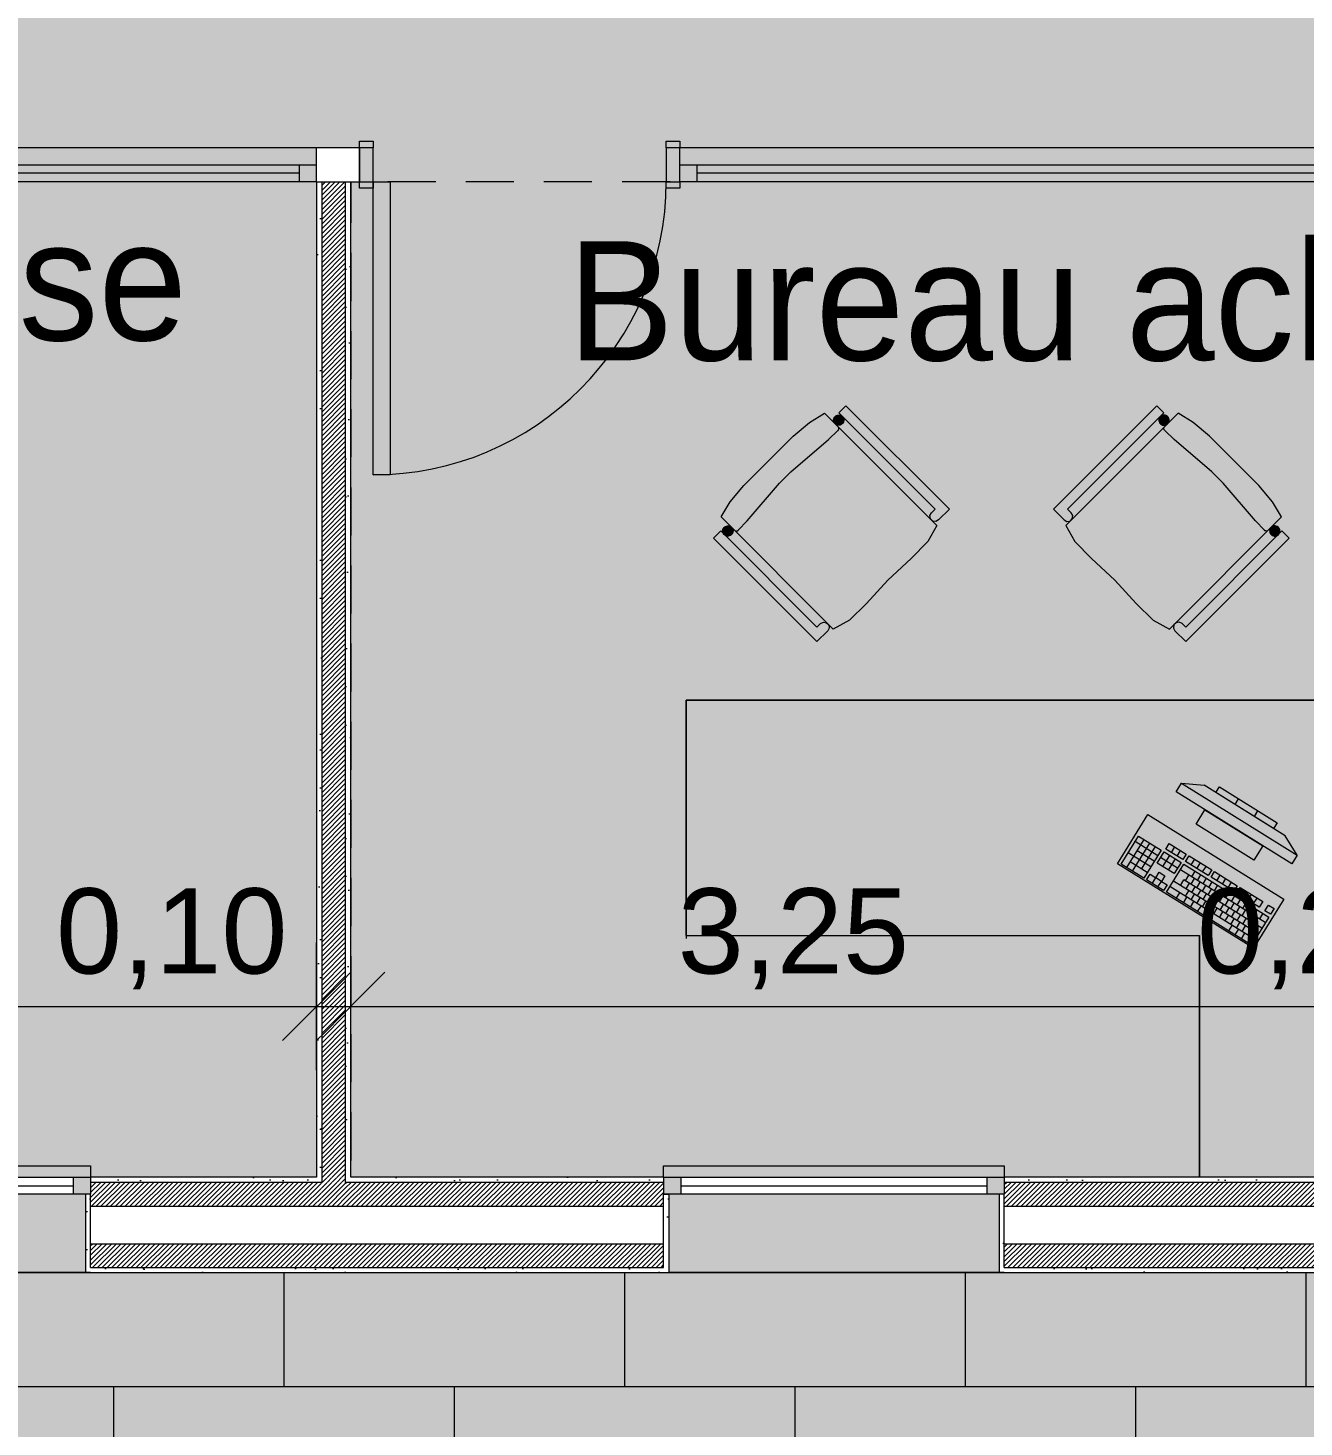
# Model space of a CAD drawing. Header units: millimetres. Extents: x -284281 to 1648660, y -821378 to -151356.
# Drawn here: x 444748 to 448494, y -261619 to -257512 of the extents above; entities that cross this region are included whole.
import ezdxf

# ---------------------------------------------------------------- set-up
doc = ezdxf.new("R2010")
doc.units = ezdxf.units.MM
doc.header["$MEASUREMENT"] = 0
doc.set_wipeout_variables(frame=1)
for name, pattern in [('Tirets', [229.305464, 141.111124, -88.19434]), ('Traits', [282.222223, 141.111112, -141.111112]), ('Wipeout_Contour', [1000, 0, -1000])]:
    doc.linetypes.add(name, pattern=pattern)
for name, color, linetype in [('Cotations - 1_100', 7, 'Continuous'), ('Fenêtres ARCHICAD', 7, 'Continuous'), ('Hachure', 7, 'Continuous'), ('Intérieur - Mobilier', 7, 'Continuous'), ('Portes ARCHICAD', 7, 'Continuous'), ('Sols_ Dalles', 7, 'Continuous'), ('Structure - Murs extérieurs', 7, 'Continuous')]:
    doc.layers.add(name, color=color, linetype=linetype)
doc.styles.add('STYLE_GENERE_1', font='AGENCYR.TTF')
doc.styles.add('STYLE_GENERE_2', font='arial.ttf')
doc.dimstyles.new('STYLE_GENERE__1', dxfattribs={"dimtxt": 250, "dimasz": 190, "dimexe": 0.18, "dimexo": 0.0625, "dimgap": 0, "dimtad": 1, "dimtih": 1, "dimtoh": 1, "dimlfac": 0.001, "dimzin": 0, "dimdsep": 46, "dimtxsty": 'STYLE_GENERE_2', "dimblk": 'ARROWHEAD_6', "dimblk1": 'ARROWHEAD_6', "dimblk2": 'ARROWHEAD_6', "dimcen": 0.09, "dimse1": 1, "dimse2": 1, "dimclrd": 7, "dimclre": 7, "dimclrt": 7, "dimazin": 0, "dimtfac": 1, "dimtdec": 4, "dimtmove": 0, "dimatfit": 3, "dimfxl": 1, "dimtolj": 1, "dimtzin": 0, "dimarcsym": 0})
pattern_1 = [(45, (0, 0), (-7.07106781, 7.07106781), [])]
pattern_2 = [(45, (0, 175), (-55.684659, 55.684659), [0, -52.5, 0, -78.75]), (110, (175, 175), (74.000794, 26.934086), [0, -38.5, 0, -66.5])]

# ---------------------------------------------------------------- blocks, each defined once
blk = doc.blocks.new('Dalle_41_2', base_point=(436549.6, -253415.6))
at = {"layer": 'Sols_ Dalles', "linetype": 'Continuous', "lineweight": 0, "true_color": 0x2e271c}
blk.add_hatch(color=250, dxfattribs=at).paths.add_polyline_path([(436549.6, -253415.6), (436549.6, -262350.9), (464309.6, -262365.6), (464309.6, -253415.6), (462925.6, -253415.6), (462925.6, -261165.6), (450865.6, -261165.6), (450865.6, -259365.6), (449225.6, -259365.6), (449225.6, -261165.6), (437925.1, -261165.6), (437925.1, -257683.7), (439425.1, -257683.7), (439425.1, -256655.6), (437925.1, -256655.6), (437925.1, -253415.6)])
at = {"layer": 'Sols_ Dalles', "color": 250, "linetype": 'Continuous', "lineweight": 5, "true_color": 0x1f1f1f, "flags": 128}
blk.add_lwpolyline([(436549.6, -253415.6), (436549.6, -262350.9), (464309.6, -262365.6), (464309.6, -253415.6), (462925.6, -253415.6), (462925.6, -261165.6), (450865.6, -261165.6), (450865.6, -259365.6), (449225.6, -259365.6), (449225.6, -261165.6), (437925.1, -261165.6), (437925.1, -257683.7), (439425.1, -257683.7), (439425.1, -256655.6), (437925.1, -256655.6), (437925.1, -253415.6)], close=True, dxfattribs=at)
blk = doc.blocks.new('Dalle_48_2', base_point=(437925.1, -253415.6))
at = {"layer": 'Sols_ Dalles', "linetype": 'Continuous', "lineweight": 0, "true_color": 0x393736}
blk.add_hatch(color=250, dxfattribs=at).paths.add_polyline_path([(437925.1, -253415.6), (437925.1, -256655.6), (440005.1, -256655.6), (440005.1, -257683.7), (437925.1, -257683.7), (437925.1, -261165.6), (449210.6, -261165.6), (449210.6, -259085.6), (450865.6, -259085.6), (450865.6, -261165.6), (462925.6, -261165.6), (462925.6, -253415.6)])
at = {"layer": 'Sols_ Dalles', "color": 250, "linetype": 'Continuous', "lineweight": 5, "true_color": 0x1f1f1f, "flags": 128}
blk.add_lwpolyline([(437925.1, -253415.6), (462925.6, -253415.6), (462925.6, -261165.6), (450865.6, -261165.6), (450865.6, -259085.6), (449210.6, -259085.6), (449210.6, -261165.6), (437925.1, -261165.6), (437925.1, -257683.7), (440005.1, -257683.7), (440005.1, -256655.6), (437925.1, -256655.6)], close=True, dxfattribs=at)
blk = doc.blocks.new('Mur_203_2', base_point=(445610.6, -261165.6))
at = {"color": 254, "linetype": 'Wipeout_Contour', "lineweight": 0, "ltscale": 2065585.257969993}
blk.add_wipeout([(445680.6, -260885.6), (445610.6, -260885.6), (445610.6, -260900.6), (445680.6, -260900.6)], dxfattribs=at).dxf.layer = 'Structure - Murs extérieurs'
at = {"layer": 'Structure - Murs extérieurs', "linetype": 'Continuous', "lineweight": 5, "true_color": 0x5f5f5f}
h = blk.add_hatch(dxfattribs=at)
h.set_pattern_fill('BRIQUES_TERRE_CUITE__INT_94', color=251, style=0, pattern_type=2)
h.set_pattern_definition(pattern_1)
h.paths.add_polyline_path([(445680.6, -260885.6), (445610.6, -260885.6), (445610.6, -260900.6), (445680.6, -260900.6)])
at = {"color": 254, "linetype": 'Wipeout_Contour', "lineweight": 0, "ltscale": 2062399.942005215}
blk.add_wipeout([(445595.6, -257880.6), (445595.6, -260885.6), (445610.6, -260885.6), (445610.6, -257880.6)], dxfattribs=at).dxf.layer = 'Structure - Murs extérieurs'
at = {"color": 254, "linetype": 'Wipeout_Contour', "lineweight": 0, "ltscale": 2062693.791935587}
blk.add_wipeout([(445695.6, -260885.6), (445695.6, -257880.6), (445680.6, -257880.6), (445680.6, -260885.6)], dxfattribs=at).dxf.layer = 'Structure - Murs extérieurs'
at = {"layer": 'Structure - Murs extérieurs', "linetype": 'Continuous', "lineweight": 5, "true_color": 0x5f5f5f}
h = blk.add_hatch(dxfattribs=at)
h.set_pattern_fill('ENDUIT_0002', color=251, style=0, pattern_type=2)
h.set_pattern_definition(pattern_2)
h.paths.add_polyline_path([(445595.6, -257880.6), (445595.6, -260885.6), (445610.6, -260885.6), (445610.6, -257880.6)])
h = blk.add_hatch(dxfattribs=at)
h.set_pattern_fill('ENDUIT_0002', color=251, style=0, pattern_type=2)
h.set_pattern_definition(pattern_2)
h.paths.add_polyline_path([(445695.6, -260885.6), (445695.6, -257880.6), (445680.6, -257880.6), (445680.6, -260885.6)])
at = {"color": 254, "linetype": 'Wipeout_Contour', "lineweight": 0, "ltscale": 2062546.866391082}
blk.add_wipeout([(445610.6, -257880.6), (445610.6, -260885.6), (445680.6, -260885.6), (445680.6, -257880.6)], dxfattribs=at).dxf.layer = 'Structure - Murs extérieurs'
at = {"layer": 'Structure - Murs extérieurs', "linetype": 'Continuous', "lineweight": 5, "true_color": 0x5f5f5f}
h = blk.add_hatch(dxfattribs=at)
h.set_pattern_fill('BRIQUES_TERRE_CUITE__INT_94', color=251, style=0, pattern_type=2)
h.set_pattern_definition(pattern_1)
h.paths.add_polyline_path([(445610.6, -257880.6), (445610.6, -260885.6), (445680.6, -260885.6), (445680.6, -257880.6)])
at = {"layer": 'Structure - Murs extérieurs', "color": 7, "linetype": 'Continuous', "lineweight": 5}
for p, q in [((445610.6, -257880.6), (445610.6, -260885.6)), ((445680.6, -260885.6), (445680.6, -257880.6)), ((445610.6, -260885.6), (445610.6, -260900.6)), ((445680.6, -260900.6), (445680.6, -260885.6))]:
    blk.add_line(p, q, dxfattribs=at)
at = {"layer": 'Structure - Murs extérieurs', "color": 7, "linetype": 'Continuous', "lineweight": 5, "flags": 128}
for points in [[(445595.6, -257880.6), (445595.6, -260885.6)], [(445695.6, -260885.6), (445695.6, -257880.6)]]:
    blk.add_lwpolyline(points, dxfattribs=at)
blk = doc.blocks.new('Fenêtre 25_6')
at = {"layer": 'Fenêtres ARCHICAD', "color": 7, "linetype": 'Continuous', "lineweight": 5}
for p, q in [((-1141.8, 0), (1141.8, 0)), ((-1141.8, 0), (-1091.8, 0)), ((-1141.8, 0), (-1141.8, -50)), ((-1141.8, 0), (-1141.8, -50)), ((-1091.8, 0), (-1091.8, -50)), ((-1091.8, 0), (1091.8, 0)), ((1091.8, -50), (1091.8, 0)), ((1091.8, 0), (1141.8, 0)), ((1141.8, 0), (1141.8, -50)), ((1141.8, 0), (1141.8, -50)), ((-1091.8, -25), (1091.8, -25)), ((-1091.8, -50), (-1141.8, -50)), ((-1141.8, -50), (-1141.8, -100)), ((1091.8, -50), (-1091.8, -50)), ((1141.8, -50), (1091.8, -50)), ((1141.8, -50), (1141.8, -100)), ((-1141.8, -100), (1141.8, -100))]:
    blk.add_line(p, q, dxfattribs=at)
blk = doc.blocks.new('Fenêtre 25_7')
at = {"layer": 'Fenêtres ARCHICAD', "color": 7, "linetype": 'Continuous', "lineweight": 5}
for p, q in [((-777.8, 0), (777.8, 0)), ((-777.8, 0), (-727.8, 0)), ((-777.8, 0), (-777.8, -50)), ((-777.8, 0), (-777.8, -50)), ((-727.8, 0), (-727.8, -50)), ((-727.8, 0), (727.8, 0)), ((727.8, -50), (727.8, 0)), ((727.8, 0), (777.8, 0)), ((777.8, 0), (777.8, -50)), ((777.8, 0), (777.8, -50)), ((-727.8, -25), (727.8, -25)), ((-727.8, -50), (-777.8, -50)), ((-777.8, -50), (-777.8, -100)), ((727.8, -50), (-727.8, -50)), ((777.8, -50), (727.8, -50)), ((777.8, -50), (777.8, -100)), ((-777.8, -100), (777.8, -100))]:
    blk.add_line(p, q, dxfattribs=at)
blk = doc.blocks.new('Porte 25')
at = {"layer": 'Portes ARCHICAD', "color": 7, "linetype": 'Continuous', "lineweight": 5}
for p, q in [((380, 0), (380, 860)), ((380, 860), (430, 860)), ((430, 860), (430, 0)), ((-470, 0), (-470, 19)), ((-470, 19), (-430, 19)), ((-430, 0), (-470, 0)), ((-430, 0), (-470, 0)), ((-470, 0), (-470, -100)), ((-470, 0), (-470, -100)), ((-470, 0), (-470, -100)), ((-430, 19), (-430, 0)), ((-430, -50), (-430, 0)), ((430, 0), (380, 0)), ((430, 19), (470, 19)), ((430, 0), (430, 19)), ((470, 0), (430, 0)), ((470, 0), (430, 0)), ((430, 0), (430, -50)), ((470, 19), (470, 0)), ((470, -100), (470, 0)), ((470, 0), (470, -100)), ((470, 0), (470, -100)), ((-430, -100), (-430, -50)), ((430, -50), (430, -100)), ((-470, -119), (-470, -100)), ((-470, -100), (-430, -100)), ((-470, -100), (-430, -100)), ((-430, -119), (-470, -119)), ((-430, -100), (-430, -119)), ((430, -100), (470, -100)), ((430, -119), (430, -100)), ((430, -100), (470, -100)), ((470, -119), (430, -119)), ((470, -100), (470, -119))]:
    blk.add_line(p, q, dxfattribs=at)
blk.add_arc((430, 0), 860, 90, 180, dxfattribs=at)
blk = doc.blocks.new('Mur_206_2', base_point=(439725.1, -257963.7))
at = {"layer": 'Fenêtres ARCHICAD', "color": 7, "linetype": 'Continuous', "lineweight": 5, "zscale": 1000, "rotation": 180}
blk.add_blockref('Fenêtre 25_6', (447803.7, -257963.7), dxfattribs=at)
at = {"color": 254, "linetype": 'Wipeout_Contour', "lineweight": 0, "ltscale": 2059635.60663904}
blk.add_wipeout([(445595.6, -257963.7), (445721.9, -257963.7), (445721.9, -257863.7), (445595.6, -257863.7)], dxfattribs=at).dxf.layer = 'Structure - Murs extérieurs'
at = {"layer": 'Structure - Murs extérieurs', "color": 7, "linetype": 'Continuous', "lineweight": 5}
for p, q in [((445595.6, -257913.7), (445595.6, -257863.7)), ((445721.9, -257963.7), (445721.9, -257863.7)), ((445595.6, -257963.7), (445595.6, -257913.7))]:
    blk.add_line(p, q, dxfattribs=at)
at = {"layer": 'Structure - Murs extérieurs', "color": 7, "linetype": 'Continuous', "lineweight": 5, "flags": 128}
for points in [[(445721.9, -257863.7), (445595.6, -257863.7)], [(445595.6, -257963.7), (445721.9, -257963.7)]]:
    blk.add_lwpolyline(points, dxfattribs=at)
at = {"layer": 'Fenêtres ARCHICAD', "color": 7, "linetype": 'Continuous', "lineweight": 5, "zscale": 1000, "rotation": 180}
blk.add_blockref('Fenêtre 25_7', (444817.8, -257963.7), dxfattribs=at)
at = {"layer": 'Portes ARCHICAD', "color": 7, "linetype": 'Continuous', "lineweight": 5, "zscale": 1000, "rotation": 180}
blk.add_blockref('Porte 25', (446191.9, -257963.7), dxfattribs=at)
blk = doc.blocks.new('Fenêtre 25_5')
at = {"layer": 'Fenêtres ARCHICAD', "color": 7, "linetype": 'Continuous', "lineweight": 5}
for p, q in [((-500, 0), (-500, 33.3)), ((-500, 33.3), (500, 33.3)), ((-500, 0), (-500, -15)), ((-500, 0), (-500, -15)), ((500, 33.3), (500, 0)), ((500, 0), (500, -15)), ((500, 0), (500, -15)), ((-500, -15), (-500, -50)), ((-500, -15), (-500, -50)), ((500, -15), (500, -50)), ((500, -15), (500, -50)), ((-485, -50), (-485, -280)), ((485, -50), (485, -280)), ((-500, -280), (-485, -280)), ((-485, -280), (485, -280)), ((500, -280), (485, -280))]:
    blk.add_line(p, q, dxfattribs=at)
at = {"layer": 'Fenêtres ARCHICAD', "color": 7, "linetype": 'Traits', "lineweight": 5}
blk.add_line((-500, 0), (500, 0), dxfattribs=at)
at = {"color": 254, "linetype": 'Wipeout_Contour', "lineweight": 0, "ltscale": 1805.5395}
blk.add_wipeout([(-450, 0), (-450, -50), (450, -50), (450, 0)], dxfattribs=at).dxf.layer = 'Fenêtres ARCHICAD'
at = {"layer": 'Fenêtres ARCHICAD', "color": 7, "linetype": 'Continuous', "lineweight": 5}
for p, q in [((-500, 0), (-450, 0)), ((-450, 0), (-450, -50)), ((-450, 0), (450, 0)), ((450, -50), (450, 0)), ((450, 0), (500, 0)), ((-450, -25), (450, -25)), ((-450, -50), (-500, -50)), ((450, -50), (-450, -50)), ((500, -50), (450, -50))]:
    blk.add_line(p, q, dxfattribs=at)
blk = doc.blocks.new('Mur_287_2', base_point=(448945.6, -261165.6))
at = {"color": 254, "linetype": 'Wipeout_Contour', "lineweight": 0, "ltscale": 2064266.934160831}
blk.add_wipeout([(444931.6, -260900.6), (445595.6, -260900.6), (445595.6, -260885.6), (444931.6, -260885.6)], dxfattribs=at)
at = {"color": 254, "linetype": 'Wipeout_Contour', "lineweight": 0, "ltscale": 2065731.967083249}
blk.add_wipeout([(445695.6, -260885.6), (445680.6, -260885.6), (445680.6, -260900.6), (445695.6, -260900.6)], dxfattribs=at)
at = {"color": 254, "linetype": 'Wipeout_Contour', "lineweight": 0, "ltscale": 2074686.447172869}
blk.add_wipeout([(447614.4, -260900.6), (448945.6, -260900.6), (448945.6, -260885.6), (447614.4, -260885.6)], dxfattribs=at)
at = {"color": 254, "linetype": 'Wipeout_Contour', "lineweight": 0, "ltscale": 2066561.518039921}
blk.add_wipeout([(444931.6, -261150.6), (444931.6, -261165.6), (446614.4, -261165.6), (446614.4, -261150.6)], dxfattribs=at)
at = {"color": 254, "linetype": 'Wipeout_Contour', "lineweight": 0, "ltscale": 2075677.992223865}
blk.add_wipeout([(447614.4, -261150.6), (447614.4, -261165.6), (449210.6, -261165.6), (449210.6, -261150.6)], dxfattribs=at)
at = {"linetype": 'Continuous', "lineweight": 5, "true_color": 0x5f5f5f}
h = blk.add_hatch(dxfattribs=at)
h.set_pattern_fill('ENDUIT_0002', color=251, style=0, pattern_type=2)
h.set_pattern_definition(pattern_2)
h.paths.add_polyline_path([(444931.6, -260900.6), (445595.6, -260900.6), (445595.6, -260885.6), (444931.6, -260885.6)])
h = blk.add_hatch(dxfattribs=at)
h.set_pattern_fill('ENDUIT_0002', color=251, style=0, pattern_type=2)
h.set_pattern_definition(pattern_2)
h.paths.add_polyline_path([(445695.6, -260885.6), (445680.6, -260885.6), (445680.6, -260900.6), (445695.6, -260900.6)])
h = blk.add_hatch(dxfattribs=at)
h.set_pattern_fill('ENDUIT_0002', color=251, style=0, pattern_type=2)
h.set_pattern_definition(pattern_2)
h.paths.add_polyline_path([(447614.4, -260900.6), (448945.6, -260900.6), (448945.6, -260885.6), (447614.4, -260885.6)])
h = blk.add_hatch(dxfattribs=at)
h.set_pattern_fill('ENDUIT_0002', color=251, style=0, pattern_type=2)
h.set_pattern_definition(pattern_2)
h.paths.add_polyline_path([(444931.6, -261150.6), (444931.6, -261165.6), (446614.4, -261165.6), (446614.4, -261150.6)])
h = blk.add_hatch(dxfattribs=at)
h.set_pattern_fill('ENDUIT_0002', color=251, style=0, pattern_type=2)
h.set_pattern_definition(pattern_2)
h.paths.add_polyline_path([(447614.4, -261150.6), (447614.4, -261165.6), (449210.6, -261165.6), (449210.6, -261150.6)])
at = {"color": 254, "linetype": 'Wipeout_Contour', "lineweight": 0, "ltscale": 2065438.550024285}
blk.add_wipeout([(445610.6, -260885.6), (445595.6, -260885.6), (445595.6, -260900.6), (445610.6, -260900.6)], dxfattribs=at)
at = {"color": 254, "linetype": 'Wipeout_Contour', "lineweight": 0, "ltscale": 2067344.221832008}
blk.add_wipeout([(445695.6, -260900.6), (446614.4, -260900.6), (446614.4, -260885.6), (445695.6, -260885.6)], dxfattribs=at)
at = {"color": 254, "linetype": 'Wipeout_Contour', "lineweight": 0, "ltscale": 2066475.592869118}
blk.add_wipeout([(444931.6, -261080.6), (444931.6, -261150.6), (446614.4, -261150.6), (446614.4, -261080.6)], dxfattribs=at)
at = {"color": 254, "linetype": 'Wipeout_Contour', "lineweight": 0, "ltscale": 2075471.40947238}
blk.add_wipeout([(447614.4, -261150.6), (449140.6, -261150.6), (449140.6, -261080.6), (447614.4, -261080.6)], dxfattribs=at)
at = {"linetype": 'Continuous', "lineweight": 5, "true_color": 0x5f5f5f}
h = blk.add_hatch(dxfattribs=at)
h.set_pattern_fill('ENDUIT_0002', color=251, style=0, pattern_type=2)
h.set_pattern_definition(pattern_2)
h.paths.add_polyline_path([(445610.6, -260885.6), (445595.6, -260885.6), (445595.6, -260900.6), (445610.6, -260900.6)])
h = blk.add_hatch(dxfattribs=at)
h.set_pattern_fill('ENDUIT_0002', color=251, style=0, pattern_type=2)
h.set_pattern_definition(pattern_2)
h.paths.add_polyline_path([(445695.6, -260900.6), (446614.4, -260900.6), (446614.4, -260885.6), (445695.6, -260885.6)])
h = blk.add_hatch(dxfattribs=at)
h.set_pattern_fill('BRIQUES_TERRE_CUITE__INT_94', color=251, style=0, pattern_type=2)
h.set_pattern_definition(pattern_1)
h.paths.add_polyline_path([(444931.6, -261080.6), (444931.6, -261150.6), (446614.4, -261150.6), (446614.4, -261080.6)])
h = blk.add_hatch(dxfattribs=at)
h.set_pattern_fill('BRIQUES_TERRE_CUITE__INT_94', color=251, style=0, pattern_type=2)
h.set_pattern_definition(pattern_1)
h.paths.add_polyline_path([(447614.4, -261150.6), (449140.6, -261150.6), (449140.6, -261080.6), (447614.4, -261080.6)])
at = {"color": 254, "linetype": 'Wipeout_Contour', "lineweight": 0, "ltscale": 2066293.665497769}
blk.add_wipeout([(446614.4, -260970.6), (444931.6, -260970.6), (444931.6, -261080.6), (446614.4, -261080.6)], dxfattribs=at)
at = {"color": 254, "linetype": 'Wipeout_Contour', "lineweight": 0, "ltscale": 2075100.066207797}
blk.add_wipeout([(449030.6, -260970.6), (447614.4, -260970.6), (447614.4, -261080.6), (449030.6, -261080.6)], dxfattribs=at)
at = {"color": 254, "linetype": 'Wipeout_Contour', "lineweight": 0, "ltscale": 2580181.004514977}
blk.add_wipeout([(444931.6, -260900.6), (444931.6, -260935.6), (444931.6, -260970.6), (445610.6, -260970.6), (445610.6, -260900.6)], dxfattribs=at)
at = {"color": 254, "linetype": 'Wipeout_Contour', "lineweight": 0, "ltscale": 2592916.098962778}
blk.add_wipeout([(447614.4, -260900.6), (447614.4, -260935.6), (447614.4, -260970.6), (448960.6, -260970.6), (448960.6, -260900.6)], dxfattribs=at)
at = {"linetype": 'Continuous', "lineweight": 5, "true_color": 0x5f5f5f}
h = blk.add_hatch(dxfattribs=at)
h.set_pattern_fill('BRIQUES_TERRE_CUITE__INT_94', color=251, style=0, pattern_type=2)
h.set_pattern_definition(pattern_1)
h.paths.add_polyline_path([(444931.6, -260900.6), (444931.6, -260935.6), (444931.6, -260970.6), (445610.6, -260970.6), (445610.6, -260900.6)])
h = blk.add_hatch(dxfattribs=at)
h.set_pattern_fill('BRIQUES_TERRE_CUITE__INT_94', color=251, style=0, pattern_type=2)
h.set_pattern_definition(pattern_1)
h.paths.add_polyline_path([(447614.4, -260900.6), (447614.4, -260935.6), (447614.4, -260970.6), (448960.6, -260970.6), (448960.6, -260900.6)])
at = {"color": 7, "linetype": 'Continuous', "lineweight": 5}
for p, q in [((444931.6, -260885.6), (444931.6, -260900.6)), ((447614.4, -260885.6), (447614.4, -260900.6)), ((448945.6, -260900.6), (447614.4, -260900.6))]:
    blk.add_line(p, q, dxfattribs=at)
at = {"color": 7, "linetype": 'Continuous', "lineweight": 5, "flags": 128}
blk.add_lwpolyline([(448945.6, -260885.6), (447614.4, -260885.6)], dxfattribs=at)
at = {"color": 254, "linetype": 'Wipeout_Contour', "lineweight": 0, "ltscale": 2065671.153775135}
blk.add_wipeout([(445680.6, -260900.6), (445610.6, -260900.6), (445610.6, -260970.6), (445680.6, -260970.6)], dxfattribs=at)
at = {"color": 254, "linetype": 'Wipeout_Contour', "lineweight": 0, "ltscale": 2579324.496432557}
blk.add_wipeout([(444916.6, -261165.6), (444931.6, -261165.6), (444931.6, -261150.6), (444931.6, -260935.6), (444916.6, -260935.6)], dxfattribs=at)
at = {"color": 254, "linetype": 'Wipeout_Contour', "lineweight": 0, "ltscale": 2590902.743980827}
blk.add_wipeout([(447599.4, -261165.6), (447614.4, -261165.6), (447614.4, -261150.6), (447614.4, -260935.6), (447599.4, -260935.6)], dxfattribs=at)
at = {"linetype": 'Continuous', "lineweight": 5, "true_color": 0x5f5f5f}
h = blk.add_hatch(dxfattribs=at)
h.set_pattern_fill('BRIQUES_TERRE_CUITE__INT_94', color=251, style=0, pattern_type=2)
h.set_pattern_definition(pattern_1)
h.paths.add_polyline_path([(445680.6, -260900.6), (445610.6, -260900.6), (445610.6, -260970.6), (445680.6, -260970.6)])
h = blk.add_hatch(dxfattribs=at)
h.set_pattern_fill('ENDUIT_0002', color=251, style=0, pattern_type=2)
h.set_pattern_definition(pattern_2)
h.paths.add_polyline_path([(444916.6, -261165.6), (444931.6, -261165.6), (444931.6, -261150.6), (444931.6, -260935.6), (444916.6, -260935.6)])
h = blk.add_hatch(dxfattribs=at)
h.set_pattern_fill('ENDUIT_0002', color=251, style=0, pattern_type=2)
h.set_pattern_definition(pattern_2)
h.paths.add_polyline_path([(447599.4, -261165.6), (447614.4, -261165.6), (447614.4, -261150.6), (447614.4, -260935.6), (447599.4, -260935.6)])
at = {"color": 7, "linetype": 'Continuous', "lineweight": 5}
for p, q in [((445610.6, -260885.6), (445610.6, -260900.6)), ((445610.6, -260900.6), (444931.6, -260900.6)), ((444931.6, -260900.6), (444931.6, -260935.6)), ((447614.4, -260900.6), (447614.4, -260935.6)), ((444916.6, -260935.6), (444916.6, -261165.6)), ((444931.6, -260935.6), (444916.6, -260935.6)), ((444931.6, -261150.6), (444931.6, -260935.6)), ((444931.6, -260970.6), (445610.6, -260970.6)), ((447599.4, -260935.6), (447599.4, -261165.6)), ((447614.4, -260935.6), (447599.4, -260935.6)), ((447614.4, -261150.6), (447614.4, -260935.6)), ((447614.4, -260970.6), (448960.6, -260970.6)), ((447614.4, -261080.6), (449030.6, -261080.6)), ((444931.6, -261165.6), (444916.6, -261165.6)), ((447614.4, -261165.6), (447599.4, -261165.6)), ((447614.4, -261150.6), (449140.6, -261150.6))]:
    blk.add_line(p, q, dxfattribs=at)
at = {"color": 7, "linetype": 'Continuous', "lineweight": 5, "flags": 128}
for points in [[(445595.6, -260885.6), (444931.6, -260885.6)], [(447614.4, -261165.6), (449210.6, -261165.6)]]:
    blk.add_lwpolyline(points, dxfattribs=at)
at = {"color": 254, "linetype": 'Wipeout_Contour', "lineweight": 0, "ltscale": 2584657.808150824}
blk.add_wipeout([(446614.4, -260900.6), (445680.6, -260900.6), (445680.6, -260970.6), (446614.4, -260970.6), (446614.4, -260935.6)], dxfattribs=at)
at = {"linetype": 'Continuous', "lineweight": 5, "true_color": 0x5f5f5f}
h = blk.add_hatch(dxfattribs=at)
h.set_pattern_fill('BRIQUES_TERRE_CUITE__INT_94', color=251, style=0, pattern_type=2)
h.set_pattern_definition(pattern_1)
h.paths.add_polyline_path([(446614.4, -260900.6), (445680.6, -260900.6), (445680.6, -260970.6), (446614.4, -260970.6), (446614.4, -260935.6)])
at = {"color": 7, "linetype": 'Continuous', "lineweight": 5}
for p, q in [((445680.6, -260900.6), (445680.6, -260885.6)), ((446614.4, -260885.6), (446614.4, -260900.6)), ((446614.4, -260900.6), (445680.6, -260900.6)), ((445610.6, -260970.6), (445680.6, -260970.6))]:
    blk.add_line(p, q, dxfattribs=at)
at = {"color": 7, "linetype": 'Continuous', "lineweight": 5, "flags": 128}
blk.add_lwpolyline([(446614.4, -260885.6), (445695.6, -260885.6)], dxfattribs=at)
at = {"color": 254, "linetype": 'Wipeout_Contour', "lineweight": 0, "ltscale": 2586637.596101912}
blk.add_wipeout([(446614.4, -261165.6), (446629.4, -261165.6), (446629.4, -260935.6), (446614.4, -260935.6), (446614.4, -261150.6)], dxfattribs=at)
at = {"linetype": 'Continuous', "lineweight": 5, "true_color": 0x5f5f5f}
h = blk.add_hatch(dxfattribs=at)
h.set_pattern_fill('ENDUIT_0002', color=251, style=0, pattern_type=2)
h.set_pattern_definition(pattern_2)
h.paths.add_polyline_path([(446614.4, -261165.6), (446629.4, -261165.6), (446629.4, -260935.6), (446614.4, -260935.6), (446614.4, -261150.6)])
at = {"color": 7, "linetype": 'Continuous', "lineweight": 5}
for p, q in [((446614.4, -260900.6), (446614.4, -260935.6)), ((445680.6, -260970.6), (446614.4, -260970.6)), ((446614.4, -260935.6), (446629.4, -260935.6)), ((446614.4, -261150.6), (446614.4, -260935.6)), ((446629.4, -260935.6), (446629.4, -261165.6)), ((444931.6, -261080.6), (446614.4, -261080.6)), ((444931.6, -261150.6), (446614.4, -261150.6)), ((446614.4, -261165.6), (446629.4, -261165.6))]:
    blk.add_line(p, q, dxfattribs=at)
at = {"color": 7, "linetype": 'Continuous', "lineweight": 5, "flags": 128}
blk.add_lwpolyline([(444931.6, -261165.6), (446614.4, -261165.6)], dxfattribs=at)
at = {"layer": 'Fenêtres ARCHICAD', "color": 7, "linetype": 'Continuous', "lineweight": 5, "zscale": 1000}
for p in [(444431.6, -260885.6), (447114.4, -260885.6)]:
    blk.add_blockref('Fenêtre 25_5', p, dxfattribs=at)
blk = doc.blocks.new('Chaise 4 25')
at = {"linetype": 'Continuous', "lineweight": 0, "true_color": 0xffffff}
for points in [[(60, 16.5), (111.9, 1.2), (182, 0.9), (275, 5.1), (368, 0.9), (438.1, 1.2), (490, 16.5), (490, 482.3), (439.7, 494.9), (377, 500), (275, 500), (173, 500), (110.3, 494.9), (60, 482.3)], [(0, 24.4), (45, 24.4), (53.8, 26.8), (59.3, 34.3), (59.3, 43.5), (53.8, 51), (45, 53.9), (30, 53.9), (30, 453.7), (0, 453.7)], [(45, 453.7), (42.4, 453.5), (39.9, 452.8), (37.5, 451.7), (35.4, 450.2), (33.5, 448.4), (32, 446.2), (30.9, 443.9), (30.2, 441.3), (30, 438.7), (30.2, 436.1), (30.9, 433.6), (32, 431.2), (33.5, 429.1), (35.4, 427.2), (37.5, 425.7), (39.9, 424.6), (42.4, 424), (45, 423.7), (47.6, 424), (50.1, 424.6), (52.5, 425.7), (54.6, 427.2), (56.5, 429.1), (58, 431.2), (59.1, 433.6), (59.8, 436.1), (60, 438.7), (59.8, 441.3), (59.1, 443.9), (58, 446.2), (56.5, 448.4), (54.6, 450.2), (52.5, 451.7), (50.1, 452.8), (47.6, 453.5)], [(505, 453.7), (502.4, 453.5), (499.9, 452.8), (497.5, 451.7), (495.4, 450.2), (493.5, 448.4), (492, 446.2), (490.9, 443.9), (490.2, 441.3), (490, 438.7), (490.2, 436.1), (490.9, 433.6), (492, 431.2), (493.5, 429.1), (495.4, 427.2), (497.5, 425.7), (499.9, 424.6), (502.4, 424), (505, 423.7), (507.6, 424), (510.1, 424.6), (512.5, 425.7), (514.6, 427.2), (516.5, 429.1), (518, 431.2), (519.1, 433.6), (519.8, 436.1), (520, 438.7), (519.8, 441.3), (519.1, 443.9), (518, 446.2), (516.5, 448.4), (514.6, 450.2), (512.5, 451.7), (510.1, 452.8), (507.6, 453.5)], [(520, 53.9), (505, 53.9), (496.2, 51), (490.7, 43.5), (490.7, 34.3), (496.2, 26.8), (505, 24.4), (550, 24.4), (550, 453.7), (520, 453.7)]]:
    blk.add_hatch(color=7, dxfattribs=at).paths.add_polyline_path(points)
at = {"color": 253, "linetype": 'Continuous', "lineweight": 5, "true_color": 0x9f9f9f}
for p, q in [((110.3, 494.9), (60, 482.3)), ((173, 500), (110.3, 494.9)), ((275, 500), (173, 500)), ((377, 500), (275, 500)), ((439.7, 494.9), (377, 500)), ((490, 482.3), (439.7, 494.9)), ((30, 453.7), (0, 453.7)), ((0, 453.7), (0, 24.4)), ((30, 53.9), (30, 453.7)), ((60, 482.3), (60, 16.5)), ((490, 16.5), (490, 482.3)), ((550, 453.7), (520, 453.7)), ((520, 453.7), (520, 53.9)), ((550, 24.4), (550, 453.7)), ((60.2, 424.7), (60, 426)), ((60.7, 423.3), (60.2, 424.7)), ((61.4, 422.1), (60.7, 423.3)), ((62.3, 421.1), (61.4, 422.1)), ((63.4, 420.2), (62.3, 421.1)), ((64.6, 419.5), (63.4, 420.2)), ((65.9, 419), (64.6, 419.5)), ((67.3, 418.7), (65.9, 419)), ((68, 418.7), (67.3, 418.7)), ((106, 419.7), (68, 418.7)), ((251.5, 430.7), (106, 419.7)), ((298.5, 430.7), (251.5, 430.7)), ((444, 419.7), (298.5, 430.7)), ((482, 418.7), (444, 419.7)), ((482.7, 418.7), (482, 418.7)), ((484.1, 419), (482.7, 418.7)), ((485.4, 419.5), (484.1, 419)), ((486.6, 420.2), (485.4, 419.5)), ((487.7, 421.1), (486.6, 420.2)), ((488.6, 422.1), (487.7, 421.1)), ((489.3, 423.3), (488.6, 422.1)), ((45, 53.9), (30, 53.9)), ((53.8, 51), (45, 53.9)), ((59.3, 43.5), (53.8, 51)), ((59.3, 34.3), (59.3, 43.5)), ((496.2, 51), (490.7, 43.5)), ((490.7, 43.5), (490.7, 34.3)), ((505, 53.9), (496.2, 51)), ((520, 53.9), (505, 53.9)), ((0, 24.4), (45, 24.4)), ((45, 24.4), (53.8, 26.8)), ((53.8, 26.8), (59.3, 34.3)), ((60, 16.5), (111.9, 1.2)), ((111.9, 1.2), (182, 0.9)), ((182, 0.9), (275, 5.1)), ((275, 5.1), (368, 0.9)), ((368, 0.9), (438.1, 1.2)), ((438.1, 1.2), (490, 16.5)), ((490.7, 34.3), (496.2, 26.8)), ((496.2, 26.8), (505, 24.4)), ((505, 24.4), (550, 24.4))]:
    blk.add_line(p, q, dxfattribs=at)
at = {"color": 253, "linetype": 'Continuous', "lineweight": 5, "true_color": 0x9f9f9f, "flags": 128}
for points in [[(60, 16.5), (111.9, 1.2), (182, 0.9), (275, 5.1), (368, 0.9), (438.1, 1.2), (490, 16.5), (490, 482.3), (439.7, 494.9), (377, 500), (275, 500), (173, 500), (110.3, 494.9), (60, 482.3)], [(0, 24.4), (45, 24.4), (53.8, 26.8), (59.3, 34.3), (59.3, 43.5), (53.8, 51), (45, 53.9), (30, 53.9), (30, 453.7), (0, 453.7)], [(45, 453.7), (42.4, 453.5), (39.9, 452.8), (37.5, 451.7), (35.4, 450.2), (33.5, 448.4), (32, 446.2), (30.9, 443.9), (30.2, 441.3), (30, 438.7), (30.2, 436.1), (30.9, 433.6), (32, 431.2), (33.5, 429.1), (35.4, 427.2), (37.5, 425.7), (39.9, 424.6), (42.4, 424), (45, 423.7), (47.6, 424), (50.1, 424.6), (52.5, 425.7), (54.6, 427.2), (56.5, 429.1), (58, 431.2), (59.1, 433.6), (59.8, 436.1), (60, 438.7), (59.8, 441.3), (59.1, 443.9), (58, 446.2), (56.5, 448.4), (54.6, 450.2), (52.5, 451.7), (50.1, 452.8), (47.6, 453.5)], [(505, 453.7), (502.4, 453.5), (499.9, 452.8), (497.5, 451.7), (495.4, 450.2), (493.5, 448.4), (492, 446.2), (490.9, 443.9), (490.2, 441.3), (490, 438.7), (490.2, 436.1), (490.9, 433.6), (492, 431.2), (493.5, 429.1), (495.4, 427.2), (497.5, 425.7), (499.9, 424.6), (502.4, 424), (505, 423.7), (507.6, 424), (510.1, 424.6), (512.5, 425.7), (514.6, 427.2), (516.5, 429.1), (518, 431.2), (519.1, 433.6), (519.8, 436.1), (520, 438.7), (519.8, 441.3), (519.1, 443.9), (518, 446.2), (516.5, 448.4), (514.6, 450.2), (512.5, 451.7), (510.1, 452.8), (507.6, 453.5)], [(520, 53.9), (505, 53.9), (496.2, 51), (490.7, 43.5), (490.7, 34.3), (496.2, 26.8), (505, 24.4), (550, 24.4), (550, 453.7), (520, 453.7)]]:
    blk.add_lwpolyline(points, close=True, dxfattribs=at)
at = {"color": 253, "linetype": 'Continuous', "lineweight": 5, "true_color": 0x9f9f9f}
for centre, start_param, end_param in [((45, 438.7), 4.712389, 7.853982), ((45, 438.7), 1.570796, 4.712389), ((505, 438.7), 4.712389, 7.853982), ((505, 438.7), 1.570796, 4.712389)]:
    blk.add_ellipse(centre, major_axis=(-15, 0), ratio=0.9996, start_param=start_param, end_param=end_param, dxfattribs=at)
blk = doc.blocks.new('*D961')
at = {"layer": 'Cotations - 1_100', "color": 7, "linetype": 'Continuous', "lineweight": 5, "transparency": 16777216}
for p, q in [((443045.6, -260571.5), (443045.6, -260196.5)), ((445595.6, -260571.5), (445595.6, -260196.5)), ((443145.6, -260284), (442945.6, -260484)), ((445495.6, -260484), (445695.6, -260284)), ((443045.6, -260384), (445595.6, -260384))]:
    blk.add_line(p, q, dxfattribs=at)
at = {"layer": 'Cotations - 1_100', "color": 7, "lineweight": 5, "transparency": 16777216, "char_height": 250, "attachment_point": 7, "style": 'STYLE_GENERE_2'}
for s, insert in [('\\A1;{\\pql;\\fArial|b0|i0|c0|p38;2,55}', (443655.4, -260334)), ('\\A1;{\\pql;\\fArial|b0|i0|c0|p38;0,10}', (444830.4, -260334))]:
    blk.add_mtext(s, dxfattribs=dict(at, insert=insert))
blk = doc.blocks.new('ARROWHEAD_6')
at = {"color": 0, "linetype": 'Continuous', "lineweight": 0}
for p, q in [((-0.5, -0.5), (0.5, 0.5)), ((0, 0), (-1, 0))]:
    blk.add_line(p, q, dxfattribs=at)
blk = doc.blocks.new('*D962')
at = {"layer": 'Cotations - 1_100', "color": 7, "linetype": 'Continuous', "lineweight": 5, "transparency": 16777216}
for p, q in [((445595.6, -260571.5), (445595.6, -260196.5)), ((445695.6, -260571.5), (445695.6, -260196.5)), ((445495.6, -260484), (445695.6, -260284)), ((445795.6, -260284), (445595.6, -260484)), ((445595.6, -260384), (445695.6, -260384))]:
    blk.add_line(p, q, dxfattribs=at)
blk = doc.blocks.new('*D963')
at = {"layer": 'Cotations - 1_100', "color": 7, "linetype": 'Continuous', "lineweight": 5, "transparency": 16777216}
for p, q in [((445695.6, -260571.5), (445695.6, -260196.5)), ((448945.6, -260571.5), (448945.6, -260196.5)), ((445795.6, -260284), (445595.6, -260484)), ((449045.6, -260284), (448845.6, -260484)), ((445695.6, -260384), (448945.6, -260384))]:
    blk.add_line(p, q, dxfattribs=at)
at = {"layer": 'Cotations - 1_100', "color": 7, "lineweight": 5, "transparency": 16777216, "char_height": 250, "attachment_point": 7, "style": 'STYLE_GENERE_2'}
for s, insert in [('\\A1;{\\pql;\\fArial|b0|i0|c0|p38;3,25}', (446655.4, -260334)), ('\\A1;{\\pql;\\fArial|b0|i0|c0|p38;0,28}', (448180.4, -260334))]:
    blk.add_mtext(s, dxfattribs=dict(at, insert=insert))

msp = doc.modelspace()

# ---------------------------------------------------------------- hatches: boundary and pattern name
at = {"linetype": 'Continuous', "lineweight": 5}
h = msp.add_hatch(dxfattribs=at)
h.set_pattern_fill('PANNEAU_100X50_0002', color=9, style=0, pattern_type=2)
h.set_pattern_definition([(0, (0, 0), (0, 500), []), (90, (0, 0), (-1000, 0), [500, -500]), (90, (500, 500), (-1000, 0), [500, -500])])
h.paths.add_polyline_path([(436505.06106, -262550.57129), (436505.06106, -255066.55709), (436525.06106, -255066.55709), (436525.06106, -253415.57129), (437925.06106, -253415.57129), (437925.06106, -256655.57129), (439725.06106, -256655.57129), (439725.06106, -257683.65976), (437925.06106, -257683.65976), (437925.06106, -261165.57129), (449225.55265, -261165.57129), (449225.55265, -259365.57129), (450865.55265, -259365.57129), (450865.55265, -261165.57129), (462925.55265, -261165.57129), (462925.55265, -253415.57129), (464325.55265, -253415.57129), (464325.55265, -262465.57129), (464309.56388, -262465.57129), (462925.55265, -262565.57129), (439325.55265, -262565.57129), (436549.58703, -262565.57129), (436549.58703, -262550.57129)])
at = {"linetype": 'Continuous', "lineweight": 0, "true_color": 0xfaf9f8}
for points in [[(443045.55265, -257963.65976), (443045.55265, -260885.57129), (445610.55265, -260885.57129), (445610.55265, -257963.65976)], [(445695.55265, -260885.57129), (448945.55265, -260885.57129), (448945.55265, -257963.65976), (445695.55265, -257963.65976)]]:
    msp.add_hatch(color=7, dxfattribs=at).paths.add_polyline_path(points)
at = {"linetype": 'Continuous', "lineweight": 5}
msp.add_hatch(color=255, dxfattribs=at).paths.add_polyline_path([(446680.77745, -260176.42329), (448187.49295, -260176.4233), (448187.49296, -260885.57129), (448581.42511, -260885.57129), (448581.42511, -260360.32847), (448581.42511, -259484.92367), (446680.77745, -259484.92367), (446680.77745, -259651.18043)])

# ---------------------------------------------------------------- linework, layer by layer
at = {"color": 8, "linetype": 'Continuous', "lineweight": 5}
for p, q in [((448118.67229, -259754.41567), (448134.51315, -259728.93887)), ((448134.51315, -259728.93887), (448474.20381, -259940.15026)), ((448134.51315, -259728.93887), (448201.3076, -259735.14378)), ((448439.09107, -259882.99175), (448201.3076, -259735.14378)), ((448235.27667, -259756.26492), (448245.83724, -259739.28038)), ((448245.83724, -259739.28038), (448415.68257, -259844.88608)), ((448458.36296, -259965.62706), (448118.67229, -259754.41567)), ((448405.122, -259861.87061), (448235.27667, -259756.26492)), ((448291.89178, -259791.46681), (448302.45235, -259774.48228)), ((448177.19354, -259849.67985), (448203.59496, -259807.21852)), ((448203.59496, -259807.21852), (448373.44029, -259912.82421)), ((448348.50689, -259826.66871), (448359.06746, -259809.68418)), ((448347.03887, -259955.28554), (448177.19354, -259849.67985)), ((448415.68257, -259844.88608), (448405.122, -259861.87061)), ((447957.25716, -259966.27869), (448008.45992, -259883.92944)), ((447973.88784, -259976.61925), (448025.09061, -259894.26999)), ((447990.51853, -259986.9598), (448041.72129, -259904.61055)), ((448064.74212, -259941.76152), (447998.21936, -259900.39929)), ((448008.45992, -259883.92944), (448074.98267, -259925.29167)), ((448474.20381, -259940.15026), (448439.09107, -259882.99175)), ((448044.26102, -259974.70122), (447977.73826, -259933.33899)), ((448054.50157, -259958.23137), (448004.6095, -259927.2097)), ((448017.38977, -259980.83051), (448058.35198, -259914.95111)), ((448074.98267, -259925.29167), (448023.77991, -260007.64092)), ((448062.81691, -259963.40165), (448083.29802, -259930.46195)), ((448079.4476, -259973.7422), (448099.92871, -259940.8025)), ((448083.29802, -259930.46195), (448133.19008, -259961.48362)), ((448088.41829, -259922.22702), (448098.65884, -259905.75717)), ((448138.31036, -259953.24869), (448088.41829, -259922.22702)), ((448098.65884, -259905.75717), (448148.55091, -259936.77884)), ((448105.04898, -259932.56758), (448115.28953, -259916.09773)), ((448121.67967, -259942.90814), (448131.92022, -259926.43829)), ((448148.55091, -259936.77884), (448138.31036, -259953.24869)), ((448146.6257, -259958.41897), (448156.86626, -259941.94912)), ((448156.86626, -259941.94912), (448223.38901, -259983.31135)), ((448373.44029, -259912.82421), (448347.03887, -259955.28554)), ((448474.20381, -259940.15026), (448458.36296, -259965.62706)), ((448023.77991, -260007.64092), (447957.25716, -259966.27869)), ((448034.02046, -259991.17107), (447984.1284, -259960.1494)), ((448112.70898, -259994.42332), (448062.81691, -259963.40165)), ((448122.94953, -259977.95347), (448073.05746, -259946.9318)), ((448090.30267, -260049.00315), (448141.50543, -259966.6539)), ((448096.07829, -259984.08276), (448116.55939, -259951.14306)), ((448133.19008, -259961.48362), (448112.70898, -259994.42332)), ((448380.72521, -260138.23211), (448131.26488, -259983.12375)), ((448141.50543, -259966.6539), (448390.96576, -260121.76226)), ((448213.14846, -259999.7812), (448146.6257, -259958.41897)), ((448163.25639, -259968.75953), (448173.49694, -259952.28968)), ((448164.52625, -260003.80486), (448174.76681, -259987.33501)), ((448179.88708, -259979.10009), (448190.12763, -259962.63024)), ((448196.51777, -259989.44064), (448206.75832, -259972.97079)), ((448223.38901, -259983.31135), (448213.14846, -259999.7812)), ((448032.09526, -260012.8112), (448042.33581, -259996.34135)), ((448081.98732, -260043.83287), (448032.09526, -260012.8112)), ((448042.33581, -259996.34135), (448058.9665, -260006.68191)), ((448048.72594, -260023.15176), (448058.9665, -260006.68191)), ((448058.9665, -260006.68191), (448069.20705, -259990.21205)), ((448075.59719, -260017.02246), (448058.9665, -260006.68191)), ((448065.35663, -260033.49231), (448075.59719, -260017.02246)), ((448069.20705, -259990.21205), (448085.83774, -260000.55261)), ((448085.83774, -260000.55261), (448075.59719, -260017.02246)), ((448075.59719, -260017.02246), (448092.22787, -260027.36302)), ((448092.22787, -260027.36302), (448081.98732, -260043.83287)), ((448360.2441, -260171.17181), (448110.78377, -260016.06345)), ((448131.57213, -260028.98915), (448141.81268, -260012.5193)), ((448370.48466, -260154.70196), (448141.81268, -260012.5193)), ((448145.97036, -260015.10443), (448156.21091, -259998.63458)), ((448148.20282, -260039.3297), (448158.44337, -260022.85985)), ((448162.60105, -260025.44499), (448172.8416, -260008.97514)), ((448179.23173, -260035.78555), (448189.47229, -260019.3157)), ((448181.15694, -260014.14542), (448191.39749, -259997.67557)), ((448197.78763, -260024.48598), (448208.02818, -260008.01613)), ((448214.41832, -260034.82654), (448224.65887, -260018.35669)), ((448221.4638, -260004.95148), (448231.70436, -259988.48163)), ((448287.98656, -260046.31371), (448221.4638, -260004.95148)), ((448231.04901, -260045.16709), (448241.28956, -260028.69724)), ((448231.70436, -259988.48163), (448298.22711, -260029.84386)), ((448238.09449, -260015.29204), (448248.33504, -259998.82219)), ((448254.72518, -260025.6326), (448264.96573, -260009.16275)), ((448271.35587, -260035.97315), (448281.59642, -260019.5033)), ((448339.763, -260204.11151), (448090.30267, -260049.00315)), ((448350.00355, -260187.64166), (448100.54322, -260032.5333)), ((448119.40637, -260067.09913), (448129.64692, -260050.62928)), ((448140.19473, -260080.02482), (448150.43529, -260063.55497)), ((448146.27761, -260060.96983), (448156.51817, -260044.49998)), ((448162.9083, -260071.31039), (448173.14885, -260054.84054)), ((448164.83351, -260049.67026), (448175.07406, -260033.20041)), ((448179.53899, -260081.65095), (448189.77954, -260065.1811)), ((448181.4642, -260060.01082), (448191.70475, -260043.54097)), ((448195.86242, -260046.12611), (448206.10298, -260029.65626)), ((448198.09489, -260070.35138), (448208.33544, -260053.88153)), ((448212.49311, -260056.46666), (448222.73366, -260039.99681)), ((448214.72558, -260080.69193), (448224.96613, -260064.22208)), ((448229.1238, -260066.80722), (448239.36435, -260050.33737)), ((448245.75449, -260077.14778), (448255.99504, -260060.67793)), ((448247.6797, -260055.50765), (448257.92025, -260039.0378)), ((448264.31039, -260065.84821), (448274.55094, -260049.37836)), ((448280.94108, -260076.18877), (448291.18163, -260059.71892)), ((448298.22711, -260029.84386), (448287.98656, -260046.31371)), ((448296.3019, -260051.48399), (448306.54246, -260035.01414)), ((448362.82466, -260092.84622), (448296.3019, -260051.48399)), ((448306.54246, -260035.01414), (448373.06521, -260076.37637)), ((448312.93259, -260061.82455), (448323.17315, -260045.3547)), ((448329.56328, -260072.16511), (448339.80383, -260055.69525)), ((448346.19397, -260082.50566), (448356.43452, -260066.03581)), ((448160.98309, -260092.95052), (448171.22365, -260076.48067)), ((448181.77146, -260105.87622), (448192.01201, -260089.40637)), ((448196.16968, -260091.99151), (448206.41023, -260075.52165)), ((448212.80037, -260102.33206), (448223.04092, -260085.86221)), ((448229.43106, -260112.67262), (448239.67161, -260096.20277)), ((448231.35627, -260091.03249), (448241.59682, -260074.56264)), ((448246.06175, -260123.01318), (448256.3023, -260106.54333)), ((448247.98695, -260101.37305), (448258.22751, -260084.9032)), ((448262.38518, -260087.48834), (448272.62573, -260071.01849)), ((448264.61764, -260111.71361), (448274.8582, -260095.24376)), ((448279.01587, -260097.8289), (448289.25642, -260081.35904)), ((448281.24833, -260122.05416), (448291.48888, -260105.58431)), ((448295.64656, -260108.16945), (448305.88711, -260091.6996)), ((448297.57176, -260086.52932), (448307.81232, -260070.05947)), ((448312.27725, -260118.51001), (448322.5178, -260102.04016)), ((448314.20245, -260096.86988), (448324.44301, -260080.40003)), ((448330.83314, -260107.21044), (448341.07369, -260090.74059)), ((448347.46383, -260117.551), (448357.70438, -260101.08115)), ((448373.06521, -260076.37637), (448362.82466, -260092.84622)), ((448379.45535, -260103.18678), (448389.6959, -260086.71693)), ((448396.08604, -260113.52734), (448379.45535, -260103.18678)), ((448389.6959, -260086.71693), (448406.32659, -260097.05749)), ((448406.32659, -260097.05749), (448396.08604, -260113.52734)), ((448262.69244, -260133.35374), (448272.93299, -260116.88389)), ((448273.24024, -260162.74928), (448283.4808, -260146.27943)), ((448279.32312, -260143.69429), (448289.56368, -260127.22444)), ((448295.95381, -260154.03485), (448306.19437, -260137.565)), ((448297.87902, -260132.39472), (448308.11957, -260115.92487)), ((448312.5845, -260164.37541), (448322.82505, -260147.90556)), ((448314.50971, -260142.73528), (448324.75026, -260126.26543)), ((448328.90793, -260128.85057), (448339.14849, -260112.38072)), ((448331.1404, -260153.07584), (448341.38095, -260136.60599)), ((448390.96576, -260121.76226), (448339.763, -260204.11151)), ((448345.53862, -260139.19113), (448355.77918, -260122.72127)), ((448364.09452, -260127.89155), (448374.33507, -260111.4217)), ((448291.94977, -260174.38241), (448302.19032, -260157.91256)), ((448310.65929, -260186.01554), (448320.89985, -260169.54569)), ((448329.21519, -260174.71597), (448339.45574, -260158.24612))]:
    msp.add_line(p, q, dxfattribs=at)
at = {"color": 7, "linetype": 'Continuous', "lineweight": 5, "flags": 128}
msp.add_lwpolyline([(436505.06106, -262550.57129), (436505.06106, -255066.55709), (436525.06106, -255066.55709), (436525.06106, -253415.57129), (437925.06106, -253415.57129), (437925.06106, -256655.57129), (439725.06106, -256655.57129), (439725.06106, -257683.65976), (437925.06106, -257683.65976), (437925.06106, -261165.57129), (449225.55265, -261165.57129), (449225.55265, -259365.57129), (450865.55265, -259365.57129), (450865.55265, -261165.57129), (462925.55265, -261165.57129), (462925.55265, -253415.57129), (464325.55265, -253415.57129), (464325.55265, -262465.57129), (464309.56388, -262465.57129), (462925.55265, -262565.57129), (439325.55265, -262565.57129), (436549.58703, -262565.57129), (436549.58703, -262550.57129)], close=True, dxfattribs=at)
at = {"color": 7, "linetype": 'Tirets', "lineweight": 5, "flags": 128}
for points in [[(443045.55265, -257963.65976), (443045.55265, -260885.57129), (445610.55265, -260885.57129), (445610.55265, -257963.65976)], [(445695.55265, -260885.57129), (448945.55265, -260885.57129), (448945.55265, -257963.65976), (445695.55265, -257963.65976)]]:
    msp.add_lwpolyline(points, close=True, dxfattribs=at)
at = {"color": 255, "linetype": 'Continuous', "lineweight": 5, "flags": 128}
msp.add_lwpolyline([(446680.77745, -260176.42329), (448187.49295, -260176.4233), (448187.49296, -260885.57129), (448581.42511, -260885.57129), (448581.42511, -260360.32847), (448581.42511, -259484.92367), (446680.77745, -259484.92367), (446680.77745, -259651.18043)], close=True, dxfattribs=at)
at = {"color": 8, "linetype": 'Continuous', "lineweight": 5}
msp.add_lwpolyline([(448435.28305, -260069.03072), (448345.51821, -260213.39925), (447946.38167, -259965.22587), (448036.14651, -259820.85734)], close=True, dxfattribs=at)
at = {"layer": 'Intérieur - Mobilier', "color": 253, "linetype": 'Continuous', "lineweight": 5, "true_color": 0x9f9f9f}
for p, q in [((446680.77745, -259484.92366), (448581.42511, -259484.92367)), ((446680.77745, -260176.42329), (446680.77745, -259484.92367)), ((446680.77745, -259660.00463), (446680.77745, -260185.2475)), ((446680.77745, -260176.42329), (448187.49295, -260176.42329))]:
    msp.add_line(p, q, dxfattribs=at)

# ---------------------------------------------------------------- block references
at = {"layer": 'Sols_ Dalles', "color": 250, "linetype": 'Continuous', "lineweight": 5, "true_color": 0x1f1f1f}
for name, p in [('Dalle_41_2', (436549.58703, -253415.57129)), ('Dalle_48_2', (437925.06106, -253415.57129))]:
    msp.add_blockref(name, p, dxfattribs=at)

# ---------------------------------------------------------------- texts
at = {"layer": 'Hachure', "color": 250, "linetype": 'Continuous', "lineweight": 5, "true_color": 0x3f3f3f, "insert": (444499.82847, -258256.48978), "char_height": 350, "attachment_point": 5, "style": 'STYLE_GENERE_1'}
msp.add_mtext('\\A1;{\\pqc;\\fAgency FB|b0|i0|c0|p34;Caisse}', dxfattribs=at)

# ---------------------------------------------------------------- next in the draw order: block references
at = {"layer": 'Structure - Murs extérieurs', "color": 211, "lineweight": 5, "true_color": 0xfe55ff}
msp.add_blockref('Mur_203_2', (445610.55265, -261165.57129), dxfattribs=at)

# ---------------------------------------------------------------- next in the draw order: block references
at = {"color": 7, "lineweight": 5}
msp.add_blockref('Mur_287_2', (448945.55265, -261165.57129), dxfattribs=at)
at = {"layer": 'Structure - Murs extérieurs', "color": 7, "lineweight": 5}
msp.add_blockref('Mur_206_2', (439725.06106, -257963.65976), dxfattribs=at)

# ---------------------------------------------------------------- next in the draw order: dimensions: what is measured, and where the dimension line sits
at = {"layer": 'Cotations - 1_100', "color": 7, "linetype": 'Continuous', "lineweight": 5}
for base, p1, p2, picture, middle in [((445595.55265, -260383.97697), (443045.55265, -259424.61553), (445595.55265, -259383.07128), '*D961', (443980.11391, -260208.97697)), ((445695.55265, -260383.97697), (445595.55265, -259383.07128), (445695.55265, -259383.07128), '*D962', (445155.11391, -260208.97697)), ((448945.55265, -260383.97697), (445695.55265, -259383.07128), (448945.55265, -259985.57129), '*D963', (446980.11391, -260208.97697))]:
    dim = msp.add_linear_dim(base=base, p1=p1, p2=p2, dimstyle='STYLE_GENERE__1', dxfattribs=at)
    dim.commit()
    dim.dimension.update_dxf_attribs({"geometry": picture, "text_midpoint": middle, "dimtype": 160})

# ---------------------------------------------------------------- next in the draw order: linework, layer by layer
at = {"layer": 'Intérieur - Mobilier', "color": 253, "linetype": 'Continuous', "lineweight": 5, "true_color": 0x9f9f9f}
msp.add_line((448187.49295, -260885.57129), (448187.49295, -260176.42329), dxfattribs=at)

# ---------------------------------------------------------------- next in the draw order: block references
at = {"color": 253, "linetype": 'Continuous', "lineweight": 5, "true_color": 0x9f9f9f, "xscale": -1, "zscale": 1000, "rotation": 45.0000000000027}
msp.add_blockref('Chaise 4 25', (447470.28494, -258941.66777), dxfattribs=at)
at = {"color": 253, "linetype": 'Continuous', "lineweight": 5, "true_color": 0x9f9f9f, "zscale": 1000, "rotation": 314.9999999999973}
msp.add_blockref('Chaise 4 25', (447741.09675, -258941.66777), dxfattribs=at)

# ---------------------------------------------------------------- next in the draw order: texts
at = {"layer": 'Hachure', "color": 250, "linetype": 'Continuous', "lineweight": 5, "true_color": 0x3f3f3f, "insert": (447724.2278, -258315.43455), "char_height": 350, "attachment_point": 5, "style": 'STYLE_GENERE_1'}
msp.add_mtext('\\A1;{\\pqc;\\fAgency FB|b0|i0|c0|p34;Bureau achat}', dxfattribs=at)

doc.saveas('drawing.dxf')
